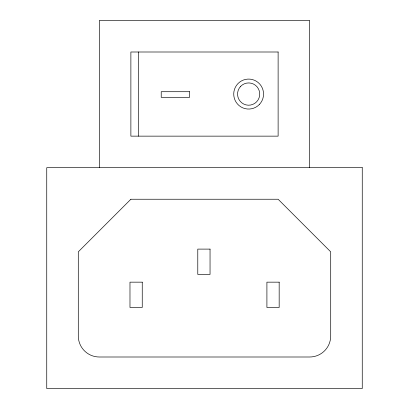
<?xml version="1.0" encoding="UTF-8"?>
<svg xmlns="http://www.w3.org/2000/svg" width="409" height="409" viewBox="0 0 409 409"><rect width="100%" height="100%" fill="white"/><g stroke="black" fill="none" stroke-linecap="round" stroke-linejoin="round"><path stroke-width="0.61" d="M309.669 167.69L309.669 20.45L99.331 20.45L99.331 167.69M138.585 51.999L138.585 136.141M130.88 199.239L78.293 251.826L78.293 335.963A21.033 21.033 0 0 0 99.331 357.001L309.669 357.001A21.033 21.033 0 0 0 330.707 335.963L330.707 251.826L278.12 199.239L130.88 199.239M278.12 51.999L130.88 51.999L130.88 136.141L278.12 136.141L278.12 51.999M189.602 91.713L161.223 91.713L161.223 97.332L189.602 97.332L189.602 91.713M362.256 167.69L46.744 167.69L46.744 388.55L362.256 388.55L362.256 167.69M210.042 249.107L197.782 249.107L197.782 274.408L210.042 274.408L210.042 249.107M142.245 282.159L129.98 282.159L129.98 307.461L142.245 307.461L142.245 282.159M279.168 282.159L266.908 282.159L266.908 307.461L279.168 307.461L279.168 282.159M259.383 104.469A14.99 14.913 -90 0 0 252.235 79.52A14.99 14.913 -90 0 0 234.311 98.216A14.99 14.913 -90 0 0 259.383 104.469M240.661 86.34A11.14 11.084 90 0 0 245.973 104.883A11.14 11.084 90 0 0 259.296 90.987A11.14 11.084 90 0 0 240.661 86.34"/></g></svg>
